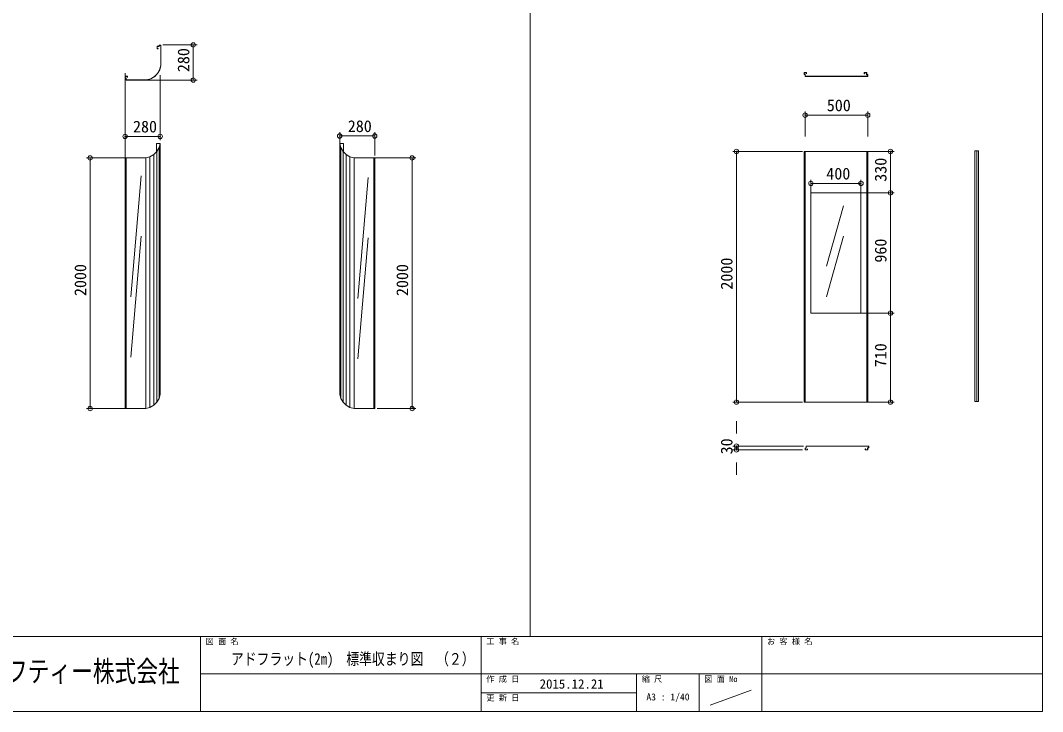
# Model space of a CAD drawing. Units: millimetres, scale not verified. Extents: x -17950 to 17950, y -5550 to 5550.
# Drawn here: x 9792 to 17950, y -5550 to -36 of the extents above; entities that cross this region are included whole.
import ezdxf
from ezdxf.enums import TextEntityAlignment as Align

# ---------------------------------------------------------------- set-up
doc = ezdxf.new("R2010")
doc.units = ezdxf.units.MM
doc.header["$LTSCALE"] = 70
doc.header["$PDMODE"] = 32
doc.header["$PDSIZE"] = 35
for name, color, linetype, lineweight in [('0-0_(2m)Rｸﾘｱｺｰﾅｰﾊﾟﾈﾙ', 7, 'Continuous', 9), ('0-9_(2m)窓付ﾊﾟﾈﾙ', 7, 'Continuous', 9), ('0-F_0', 7, 'Continuous', 9), ('2-8_ﾛｺﾞ', 4, 'Continuous', 5), ('2-9_図面枠', 7, 'Continuous', 9)]:
    doc.layers.add(name, color=color, linetype=linetype, lineweight=lineweight)
doc.styles.add('ＭＳ ゴシック', font='')
doc.styles.get('ＭＳ ゴシック').set_extended_font_data('MS Gothic')

msp = doc.modelspace()

# ---------------------------------------------------------------- linework, layer by layer
at = {"layer": '0-0_(2m)Rｸﾘｱｺｰﾅｰﾊﾟﾈﾙ'}
for p, q in [((10899.27, -241.58), (10883.28, -241.59)), ((10883.28, -241.59), (10883.29, -261.59)), ((10913.27, -233.56), (10899.27, -233.58)), ((10899.27, -233.58), (10899.27, -241.58)), ((10912.07, -234.77), (10900.47, -234.77)), ((10912.07, -234.77), (10912.07, -396.06)), ((10913.27, -233.56), (10913.27, -396.06)), ((10891.79, -261.58), (10883.29, -261.59)), ((10891.79, -260.38), (10884.49, -260.39)), ((10891.79, -260.38), (10891.79, -261.58)), ((10903.01, -429.87), (10912.07, -396.06)), ((10904.21, -429.87), (10913.27, -396.06)), ((10913.27, -396.06), (10912.07, -396.06)), ((10627.34, -495.49), (10627.34, -481.49)), ((10647.34, -481.49), (10627.34, -481.49)), ((10646.14, -482.69), (10628.54, -482.69)), ((10633.34, -481.49), (10647.34, -481.49)), ((10646.14, -489.99), (10646.14, -482.69)), ((10647.34, -489.99), (10647.34, -481.49)), ((10861.96, -483.73), (10831.65, -501.23)), ((10861.96, -484.93), (10831.65, -502.43)), ((10861.96, -484.93), (10886.71, -460.18)), ((10861.96, -484.93), (10861.96, -483.73)), ((10885.95, -459.42), (10903.01, -429.87)), ((10886.71, -460.18), (10904.21, -429.87)), ((10903.01, -429.87), (10904.21, -429.87)), ((10635.35, -511.49), (10797.84, -511.49)), ((10636.54, -510.29), (10797.84, -510.29)), ((10647.34, -489.99), (10646.14, -489.99)), ((10831.65, -501.23), (10797.84, -510.29)), ((10831.65, -502.43), (10797.84, -511.49)), ((10797.84, -511.49), (10797.84, -510.29)), ((10831.65, -501.23), (10831.65, -502.43)), ((10877.3, -1017.18), (10907.3, -1017.18)), ((10877.3, -1017.18), (10877.3, -1084.74)), ((10880.74, -1081.3), (10898.24, -1050.99)), ((10898.24, -1050.99), (10907.3, -1017.18)), ((10898.24, -1050.99), (10898.24, -3050.99)), ((10907.3, -1017.18), (10907.3, -3017.18)), ((12349.06, -1050.99), (12340, -1017.18)), ((12340, -1017.18), (12340, -3017.18)), ((12370, -1017.18), (12340, -1017.18)), ((12366.56, -1081.3), (12349.06, -1050.99)), ((12349.06, -1050.99), (12349.06, -3050.99)), ((12370, -1017.18), (12370, -1084.74)), ((10627.34, -1132.61), (10627.34, -3132.61)), ((10627.34, -1132.61), (10791.88, -1132.61)), ((10635.35, -1132.61), (10635.35, -3132.61)), ((10825.68, -1123.55), (10791.88, -1132.61)), ((10791.88, -1132.61), (10791.88, -3132.61)), ((10856, -1106.05), (10825.68, -1123.55)), ((10825.68, -1123.55), (10825.68, -3123.55)), ((10856, -1106.05), (10880.74, -1081.3)), ((10856, -1106.05), (10856, -3106.05)), ((10880.74, -1081.3), (10880.74, -3081.3)), ((12391.31, -1106.05), (12366.56, -1081.3)), ((12366.56, -1081.3), (12366.56, -3081.3)), ((12391.31, -1106.05), (12421.62, -1123.55)), ((12391.31, -1106.05), (12391.31, -3106.05)), ((12421.62, -1123.55), (12455.42, -1132.61)), ((12421.62, -1123.55), (12421.62, -3123.55)), ((12619.96, -1132.61), (12455.42, -1132.61)), ((12455.42, -1132.61), (12455.42, -3132.61)), ((12611.96, -1132.61), (12611.96, -3132.61)), ((12619.96, -1132.61), (12619.96, -3132.61)), ((10756.06, -1275.92), (10671.98, -2241.08)), ((12568.06, -1289.43), (12483.98, -2254.59)), ((10756.06, -1757.05), (10671.98, -2722.2)), ((12568.06, -1770.56), (12483.98, -2735.71)), ((10898.24, -3050.99), (10907.3, -3017.18)), ((12349.06, -3050.99), (12340, -3017.18)), ((10856, -3106.05), (10880.74, -3081.3)), ((10880.74, -3081.3), (10898.24, -3050.99)), ((12366.56, -3081.3), (12349.06, -3050.99)), ((12391.31, -3106.05), (12366.56, -3081.3)), ((10627.34, -3132.61), (10791.87, -3132.61)), ((10825.68, -3123.55), (10791.88, -3132.61)), ((10856, -3106.05), (10825.68, -3123.55)), ((12391.31, -3106.05), (12421.62, -3123.55)), ((12421.62, -3123.55), (12455.42, -3132.61)), ((12619.96, -3132.61), (12455.43, -3132.61))]:
    msp.add_line(p, q, dxfattribs=at)
for points in [[(10900.47, -234.77), (10900.48, -242.77), (10884.48, -242.79), (10884.49, -260.39)], [(10636.54, -510.29), (10636.54, -494.29), (10628.54, -494.29), (10628.54, -482.69)], [(10861.96, -483.73), (10885.95, -459.42), (10886.72, -460.17)], [(10635.35, -511.49), (10635.35, -495.49), (10627.34, -495.49)]]:
    msp.add_lwpolyline(points, dxfattribs=at)
at = {"layer": '0-9_(2m)窓付ﾊﾟﾈﾙ'}
for p, q in [((16046.81, -466.49), (16046.81, -452.49)), ((16066.81, -452.49), (16046.81, -452.49)), ((16054.81, -466.49), (16046.81, -466.49)), ((16065.61, -453.69), (16048.01, -453.69)), ((16052.81, -452.49), (16066.81, -452.49)), ((16054.81, -482.49), (16054.81, -466.49)), ((16554.81, -482.49), (16054.81, -482.49)), ((16553.61, -481.29), (16056.01, -481.29)), ((16065.61, -460.99), (16065.61, -453.69)), ((16066.81, -460.99), (16065.61, -460.99)), ((16066.81, -460.99), (16066.81, -452.49)), ((16546.81, -452.49), (16526.81, -452.49)), ((16526.81, -460.99), (16526.81, -452.49)), ((16528.01, -460.99), (16526.81, -460.99)), ((16528.01, -460.99), (16528.01, -453.69)), ((16546.81, -468.49), (16546.81, -452.49)), ((16554.81, -468.49), (16546.81, -468.49)), ((16554.81, -482.49), (16554.81, -468.49)), ((16054.81, -1081.3), (16054.81, -3081.3)), ((16546.81, -1081.3), (16546.81, -3081.3)), ((16554.81, -1081.3), (16554.81, -3081.3)), ((17424.73, -1076.71), (17424.73, -3076.71)), ((16100.81, -2371.3), (16100.81, -1411.3)), ((16100.81, -1411.3), (16500.81, -1411.3)), ((16500.81, -2371.3), (16500.81, -1411.3)), ((16361.65, -1514.24), (16225.72, -1996.9)), ((16361.65, -1757.55), (16225.72, -2240.21)), ((16100.81, -2371.3), (16500.81, -2371.3)), ((16554.81, -3081.3), (16046.81, -3081.3)), ((16054.81, -3448.06), (16054.81, -3462.06)), ((16062.81, -3448.06), (16054.81, -3448.06)), ((16074.81, -3462.06), (16054.81, -3462.06)), ((16073.61, -3460.86), (16056.01, -3460.86)), ((16060.81, -3462.06), (16074.81, -3462.06)), ((16562.81, -3432.06), (16062.81, -3432.06)), ((16062.81, -3432.06), (16062.81, -3448.06)), ((16561.61, -3433.26), (16064.01, -3433.26)), ((16073.61, -3453.56), (16073.61, -3460.86)), ((16074.81, -3453.56), (16073.61, -3453.56)), ((16074.81, -3453.56), (16074.81, -3462.06)), ((16534.81, -3453.56), (16534.81, -3462.06)), ((16536.01, -3453.56), (16534.81, -3453.56)), ((16554.81, -3462.06), (16534.81, -3462.06)), ((16536.01, -3453.56), (16536.01, -3460.86)), ((16562.81, -3446.06), (16554.81, -3446.06)), ((16554.81, -3446.06), (16554.81, -3462.06)), ((16562.81, -3432.06), (16562.81, -3446.06))]:
    msp.add_line(p, q, dxfattribs=at)
for points in [[(16056.01, -481.29), (16056.01, -465.29), (16048.01, -465.29), (16048.01, -453.69)], [(16553.61, -481.29), (16553.61, -469.69), (16545.61, -469.69), (16545.61, -453.69), (16528.01, -453.69)], [(16554.81, -1081.3), (16046.81, -1081.3), (16046.81, -3081.3)], [(17408.73, -1076.71), (17438.73, -1076.71), (17438.73, -3076.71)], [(17408.73, -1076.71), (17408.73, -3076.71), (17438.73, -3076.71)], [(16064.01, -3433.26), (16064.01, -3449.26), (16056.01, -3449.26), (16056.01, -3460.86)], [(16561.61, -3433.26), (16561.61, -3444.86), (16553.61, -3444.86), (16553.61, -3460.86), (16536.01, -3460.86)]]:
    msp.add_lwpolyline(points, dxfattribs=at)
at = {"layer": '0-F_0'}
for p, q in [((10927.3, -231.48), (11201.6, -231.48)), ((11171.6, -231.48), (11171.6, -511.49)), ((11171.6, -411.49), (11171.6, -331.49)), ((10627.34, -455.64), (10627.34, -991)), ((10907.3, -471.65), (10907.3, -991)), ((10791.88, -511.49), (11201.6, -511.49)), ((16054.81, -963.17), (16054.81, -761.56)), ((16554.81, -791.56), (16054.81, -791.56)), ((16154.81, -791.56), (16454.81, -791.56)), ((16554.81, -963.17), (16554.81, -761.56)), ((10907.3, -961), (10627.34, -961)), ((10727.34, -961), (10807.3, -961)), ((12340, -1017.18), (12340, -927.83)), ((12619.96, -957.83), (12340, -957.83)), ((12440, -957.83), (12519.95, -957.83)), ((12619.96, -1112.61), (12619.96, -927.83)), ((10627.34, -1132.57), (10318.27, -1132.57)), ((10348.27, -1132.57), (10348.27, -3132.56)), ((12619.96, -1132.61), (12947.51, -1132.61)), ((12917.51, -1132.61), (12917.51, -3132.61)), ((16034.81, -1081.3), (15476.66, -1081.3)), ((15506.65, -1081.3), (15506.65, -3081.3)), ((16554.9, -1081.3), (16765.71, -1081.3)), ((16735.71, -1081.3), (16735.71, -1411.3)), ((15506.65, -2981.29), (15506.65, -1181.3)), ((16735.71, -1311.3), (16735.71, -1181.3)), ((10348.27, -3032.56), (10348.27, -1232.56)), ((12917.51, -3032.61), (12917.51, -1232.61)), ((16100.81, -1411.3), (16100.81, -1306.4)), ((16500.81, -1336.39), (16100.81, -1336.39)), ((16200.81, -1336.39), (16400.81, -1336.39)), ((16500.81, -1414.46), (16500.81, -1306.4)), ((16438.15, -1411.3), (16765.71, -1411.3)), ((16494.81, -1411.3), (16765.71, -1411.3)), ((16735.71, -1411.3), (16735.71, -2371.3)), ((16735.71, -2271.3), (16735.71, -1511.29)), ((16494.81, -2371.3), (16765.71, -2371.3)), ((16496.48, -2371.3), (16765.71, -2371.3)), ((16735.71, -2371.3), (16735.71, -3081.3)), ((16735.71, -2981.29), (16735.71, -2471.29)), ((16034.81, -3081.3), (15476.66, -3081.3)), ((16553.15, -3081.3), (16765.71, -3081.3)), ((10627.34, -3132.56), (10318.27, -3132.56)), ((12639.96, -3132.61), (12947.51, -3132.61)), ((15506.65, -3332.06), (15506.65, -3232.06)), ((16042.81, -3432.06), (15476.66, -3432.06)), ((16034.81, -3462.06), (15476.66, -3462.06)), ((15506.65, -3562.06), (15506.65, -3662.06))]:
    msp.add_line(p, q, dxfattribs=at)
at = {"layer": '0-F_0', "color": 4, "lineweight": 5}
msp.add_line((10627.34, -991), (10627.34, -1132.61), dxfattribs=at)
at = {"layer": '0-F_0'}
msp.add_lwpolyline([(15506.65, -3462.06), (15506.65, -3432.06), (15506.65, -3462.06)], dxfattribs=at)
for p in [(11171.6, -231.48), (11171.6, -511.49), (16054.81, -791.56), (16554.81, -791.56), (10627.34, -961), (10907.3, -961), (12340, -957.83), (12619.96, -957.83), (10348.27, -1132.57), (12917.51, -1132.61), (15506.65, -1081.3), (16735.71, -1081.3), (16100.81, -1336.39), (16500.81, -1336.39), (16735.71, -1411.3), (16735.71, -2371.3), (15506.65, -3081.3), (16735.71, -3081.3), (10348.27, -3132.56), (12917.51, -3132.61), (15506.65, -3432.06), (15506.65, -3462.06)]:
    msp.add_point(p, dxfattribs=at)
at = {"layer": '2-9_図面枠'}
for p, q in [((17950.02, -4950), (17950.02, 5550)), ((13859.46, 723.52), (13859.46, -4950)), ((1850.02, -4950), (17950.02, -4950)), ((11230.02, -4950), (11230.02, -5550)), ((13470.02, -4950), (13470.02, -5550)), ((15710.02, -4950), (15710.02, -5550)), ((11230.02, -5250), (17950.02, -5250)), ((14710.02, -5250), (14710.02, -5550)), ((15210.03, -5250), (15210.03, -5550)), ((15296.41, -5499.49), (15623.64, -5380.51)), ((14710.02, -5400), (13470.02, -5400))]:
    msp.add_line(p, q, dxfattribs=at)
for points in [[(1850.02, -5550), (17950.02, -5550), (17950.02, 5550), (1850.02, 5550)], [(1850.02, 5550), (1850.02, -4950), (17950.02, -4950)]]:
    msp.add_lwpolyline(points, dxfattribs=at)

# ---------------------------------------------------------------- texts
at = {"layer": '0-F_0', "color": 2, "style": 'ＭＳ ゴシック'}
for s, p in [('280', (11168.4, -448.31)), ('330', (16732.51, -1323.1)), ('960', (16732.51, -1968.1)), ('2000', (15503.45, -2183.7)), ('2000', (10345.07, -2234.96)), ('2000', (12914.31, -2235.01)), ('710', (16732.51, -2803.09)), ('30', (15503.45, -3498.26))]:
    msp.add_text(s, height=93.84, rotation=90, dxfattribs=at).set_placement(p, align=Align.BOTTOM_LEFT)
for s, p in [('500', (16228.01, -788.36)), ('280', (10690.52, -957.8)), ('280', (12404.7, -954.63)), ('400', (16224.01, -1333.19))]:
    msp.add_text(s, height=93.84, dxfattribs=at).set_placement(p, align=Align.BOTTOM_LEFT)
at = {"layer": '2-8_ﾛｺﾞ', "color": 7, "style": 'ＭＳ ゴシック', "width": 0.75}
msp.add_text('日本セイフティー株式会社', height=169.4, dxfattribs=at).set_placement((8983.42, -5364.02), align=Align.BOTTOM_LEFT)
at = {"layer": '2-9_図面枠', "style": 'ＭＳ ゴシック'}
for s, height, p in [('図 面 名', 46.92, (11270.03, -5028.4)), ('工 事 名', 46.92, (13510.03, -5028.4)), ('お 客 様 名', 46.92, (15750.03, -5028.4)), ('作 成 日\u3000', 46.92, (13510.03, -5328.4)), ('2015.12.21', 75.07, (13936.15, -5390.01)), ('縮 尺', 46.92, (14750.03, -5328.4)), ('図 面 No', 46.92, (15250.02, -5328.4)), ('更 新 日\u3000', 46.92, (13510.03, -5478.4)), ('A3 : 1/40', 56.3, (14787.86, -5478.19))]:
    msp.add_text(s, height=height, dxfattribs=at).set_placement(p, align=Align.BOTTOM_LEFT)
at = {"layer": '2-9_図面枠', "style": 'ＭＳ ゴシック', "width": 0.8}
msp.add_text('アドフラット(2m)\u3000標準収まり図\u3000（２）', height=93.84, dxfattribs=at).set_placement((11471.84, -5205.35), align=Align.BOTTOM_LEFT)

doc.saveas('drawing.dxf')
